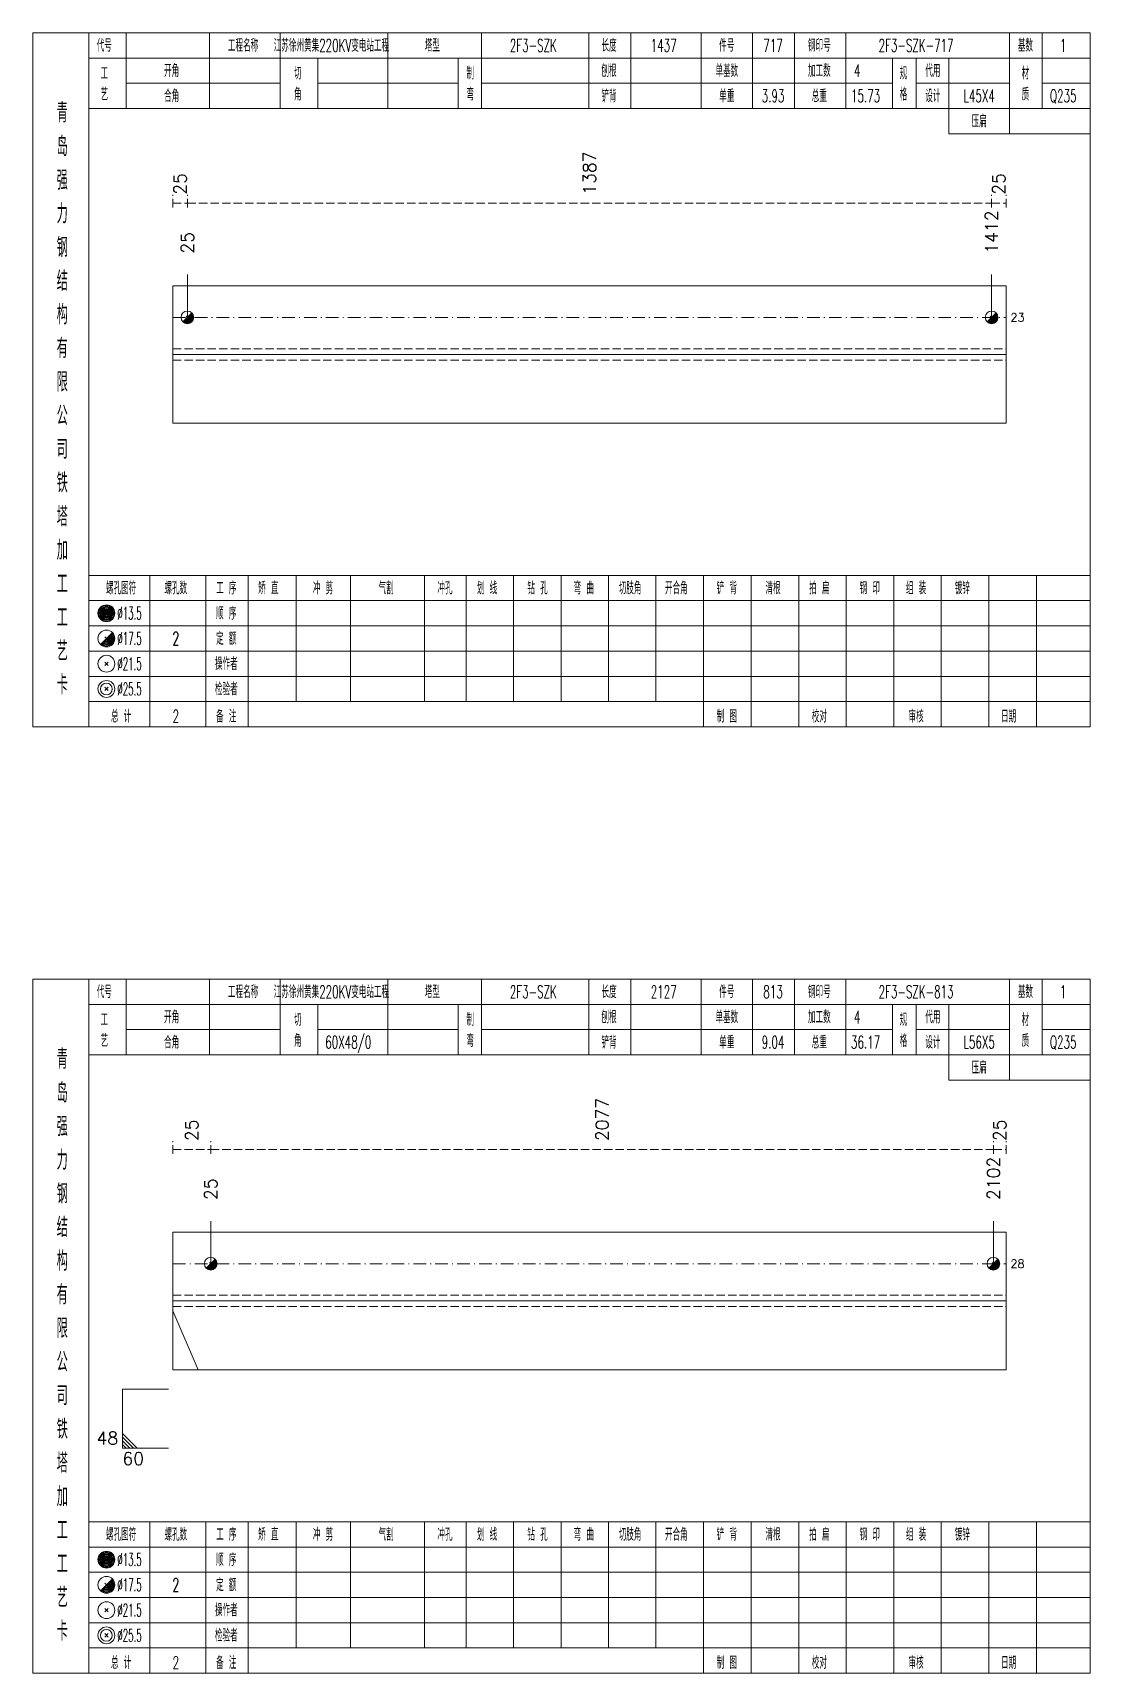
# Model space of a CAD drawing. Extents: x 0 to 4623, y -1159 to 4890.
# Drawn here: x 1557 to 1808.4, y 1350 to 1740 of the extents above; entities that cross this region are included whole.
import ezdxf
from ezdxf.enums import TextEntityAlignment as Align

# ---------------------------------------------------------------- set-up
doc = ezdxf.new("R2010")
doc.units = 0
doc.header["$MEASUREMENT"] = 0
doc.linetypes.add('一点画线', pattern=[5.2, 3, -1, 0.2, -1])
doc.linetypes.add('虚线', pattern=[2.75, 2, -0.75])
doc.layers.get('0').update_dxf_attribs({"linetype": 'CONTINUOUS', "lineweight": 25})
for name, color, linetype, lineweight in [('1', 7, 'CONTINUOUS', 25), ('4', 7, 'CONTINUOUS', 25), ('5', 7, 'CONTINUOUS', 25)]:
    doc.layers.add(name, color=color, linetype=linetype, lineweight=lineweight)
doc.styles.get("Standard").update_dxf_attribs({"font": 'simplex.shx', "width": 0.7, "height": 3, "bigfont": 'gbhzfs.shx'})

# ---------------------------------------------------------------- blocks, each defined once
blk = doc.blocks.new('孔17.5')
at = {"layer": '5', "color": 7, "linetype": 'Continuous', "lineweight": 13}
for p, q in [((-0.707, -0.707), (0.707, 0.707)), ((-0.2, 0.2), (0.2, -0.2))]:
    blk.add_line(p, q, dxfattribs=at)
blk.add_circle((0, 0), 1, dxfattribs=at)
for radius in [0.9, 0.8, 0.7, 0.6, 0.5, 0.4, 0.3, 0.2, 0.1]:
    blk.add_arc((0, 0), radius, 225, 45, dxfattribs=at)

msp = doc.modelspace()

# ---------------------------------------------------------------- linework, layer by layer
at = {"color": 8, "linetype": '虚线', "lineweight": 9}
for p, q in [((1590.3, 1698.5), (1590.3, 1701.5)), ((1593.746, 1698.5), (1593.746, 1701.5)), ((1593.746, 1698.5), (1593.746, 1701.5)), ((1784.954, 1698.5), (1784.954, 1701.5)), ((1784.954, 1698.5), (1784.954, 1701.5)), ((1788.4, 1698.5), (1788.4, 1701.5)), ((1590.3, 1699.5), (1593.746, 1699.5)), ((1593.746, 1699.5), (1784.954, 1699.5)), ((1784.954, 1699.5), (1788.4, 1699.5)), ((1590.3, 1473.5), (1590.3, 1476.5)), ((1590.3, 1474.5), (1599.3, 1474.5)), ((1599.3, 1473.5), (1599.3, 1476.5)), ((1599.3, 1473.5), (1599.3, 1476.5)), ((1599.3, 1474.5), (1785.4, 1474.5)), ((1785.4, 1473.5), (1785.4, 1476.5)), ((1785.4, 1473.5), (1785.4, 1476.5)), ((1785.4, 1474.5), (1788.4, 1474.5)), ((1788.4, 1473.5), (1788.4, 1476.5))]:
    msp.add_line(p, q, dxfattribs=at)
at = {"color": 7, "linetype": 'Continuous', "lineweight": 13}
for p, q in [((1593.746, 1672.333), (1593.746, 1682.5)), ((1784.954, 1672.333), (1784.954, 1682.5)), ((1599.3, 1447.339), (1599.3, 1457.5)), ((1785.4, 1447.339), (1785.4, 1457.5)), ((1590.3, 1436.166), (1596.3, 1422.161)), ((1578.3, 1417.5), (1589.3, 1417.5)), ((1578.3, 1417.5), (1578.3, 1403.5)), ((1581.8, 1403.5), (1578.3, 1407)), ((1580.925, 1403.5), (1578.3, 1406.125)), ((1580.05, 1403.5), (1578.3, 1405.25)), ((1579.175, 1403.5), (1578.3, 1404.375)), ((1578.3, 1403.5), (1589.3, 1403.5))]:
    msp.add_line(p, q, dxfattribs=at)
at = {"color": 7, "linetype": 'Continuous', "lineweight": 18}
for p, q in [((1590.3, 1679.833), (1590.3, 1647.167)), ((1590.3, 1679.833), (1788.4, 1679.833)), ((1788.4, 1679.833), (1788.4, 1647.167)), ((1590.3, 1663.5), (1788.4, 1663.5)), ((1590.3, 1454.839), (1590.3, 1422.161)), ((1590.3, 1454.839), (1788.4, 1454.839)), ((1788.4, 1454.839), (1788.4, 1422.161)), ((1590.3, 1438.5), (1788.4, 1438.5))]:
    msp.add_line(p, q, dxfattribs=at)
at = {"color": 3, "linetype": '一点画线', "lineweight": 13}
for p, q in [((1590.3, 1672.333), (1788.4, 1672.333)), ((1590.3, 1447.339), (1788.4, 1447.339))]:
    msp.add_line(p, q, dxfattribs=at)
at = {"color": 1, "linetype": '虚线', "lineweight": 18}
for p, q in [((1590.3, 1664.833), (1788.4, 1664.833)), ((1590.3, 1662.167), (1788.4, 1662.167)), ((1590.3, 1439.839), (1788.4, 1439.839)), ((1590.3, 1437.161), (1788.4, 1437.161))]:
    msp.add_line(p, q, dxfattribs=at)
at = {"layer": '1', "color": 7, "linetype": 'Continuous', "lineweight": 18}
for p, q in [((1590.3, 1647.167), (1788.4, 1647.167)), ((1590.3, 1422.161), (1788.4, 1422.161))]:
    msp.add_line(p, q, dxfattribs=at)
at = {"layer": '4', "color": 1, "linetype": 'Continuous', "lineweight": 18}
for p, q in [((1570.3, 1575), (1570.3, 1740)), ((1579.2, 1722), (1579.2, 1740)), ((1599, 1722), (1599, 1740)), ((1615.8, 1722), (1615.8, 1740)), ((1641.4, 1722), (1641.4, 1740)), ((1663.7, 1722), (1663.7, 1740)), ((1689.2, 1722), (1689.2, 1740)), ((1699.2, 1722), (1699.2, 1740)), ((1715.9, 1722), (1715.9, 1740)), ((1728.1, 1722), (1728.1, 1740)), ((1738.1, 1722), (1738.1, 1740)), ((1750.3, 1722), (1750.3, 1740)), ((1789.2, 1716), (1789.2, 1740)), ((1797, 1722), (1797, 1740)), ((1570.3, 1734), (1808.4, 1734)), ((1624.8, 1722), (1624.8, 1734)), ((1658.1, 1722), (1658.1, 1734)), ((1761.4, 1722), (1761.4, 1734)), ((1767, 1722), (1767, 1734)), ((1774.8, 1716), (1774.8, 1734)), ((1579.2, 1728), (1615.8, 1728)), ((1624.8, 1728), (1658.1, 1728)), ((1663.7, 1728), (1761.4, 1728)), ((1767, 1728), (1789.2, 1728)), ((1797, 1728), (1808.4, 1728)), ((1570.3, 1722), (1808.4, 1722)), ((1774.8, 1716), (1808.4, 1716)), ((1570.3, 1611), (1808.4, 1611)), ((1584.8, 1575), (1584.8, 1611)), ((1598.1, 1575), (1598.1, 1611)), ((1608.2, 1575), (1608.2, 1611)), ((1619.6, 1581), (1619.6, 1611)), ((1632.5, 1581), (1632.5, 1611)), ((1650.1, 1581), (1650.1, 1611)), ((1660, 1581), (1660, 1611)), ((1671.3, 1581), (1671.3, 1611)), ((1682.6, 1581), (1682.6, 1611)), ((1693.9, 1581), (1693.9, 1611)), ((1705.1, 1581), (1705.1, 1611)), ((1716.5, 1581), (1716.5, 1611)), ((1727.8, 1581), (1727.8, 1611)), ((1739.1, 1581), (1739.1, 1611)), ((1750.4, 1581), (1750.4, 1611)), ((1761.7, 1581), (1761.7, 1611)), ((1773, 1581), (1773, 1611)), ((1784.3, 1581), (1784.3, 1611)), ((1795.6, 1581), (1795.6, 1611)), ((1570.3, 1605), (1808.4, 1605)), ((1570.3, 1599), (1808.4, 1599)), ((1570.3, 1593), (1808.4, 1593)), ((1570.3, 1587), (1808.4, 1587)), ((1570.3, 1581), (1808.4, 1581)), ((1716.5, 1575), (1716.5, 1581)), ((1727.8, 1575), (1727.8, 1581)), ((1739.1, 1575), (1739.1, 1581)), ((1750.4, 1575), (1750.4, 1581)), ((1761.7, 1575), (1761.7, 1581)), ((1773, 1575), (1773, 1581)), ((1784.3, 1575), (1784.3, 1581)), ((1795.6, 1575), (1795.6, 1581)), ((1570.3, 1350), (1570.3, 1515)), ((1579.2, 1497), (1579.2, 1515)), ((1599, 1497), (1599, 1515)), ((1615.8, 1497), (1615.8, 1515)), ((1641.4, 1497), (1641.4, 1515)), ((1663.7, 1497), (1663.7, 1515)), ((1689.2, 1497), (1689.2, 1515)), ((1699.2, 1497), (1699.2, 1515)), ((1715.9, 1497), (1715.9, 1515)), ((1728.1, 1497), (1728.1, 1515)), ((1738.1, 1497), (1738.1, 1515)), ((1750.3, 1497), (1750.3, 1515)), ((1789.2, 1491), (1789.2, 1515)), ((1797, 1497), (1797, 1515)), ((1570.3, 1509), (1808.4, 1509)), ((1624.8, 1497), (1624.8, 1509)), ((1658.1, 1497), (1658.1, 1509)), ((1761.4, 1497), (1761.4, 1509)), ((1767, 1497), (1767, 1509)), ((1774.8, 1491), (1774.8, 1509)), ((1579.2, 1503), (1615.8, 1503)), ((1624.8, 1503), (1658.1, 1503)), ((1663.7, 1503), (1761.4, 1503)), ((1767, 1503), (1789.2, 1503)), ((1797, 1503), (1808.4, 1503)), ((1570.3, 1497), (1808.4, 1497)), ((1774.8, 1491), (1808.4, 1491)), ((1570.3, 1386), (1808.4, 1386)), ((1584.8, 1350), (1584.8, 1386)), ((1598.1, 1350), (1598.1, 1386)), ((1608.2, 1350), (1608.2, 1386)), ((1619.6, 1356), (1619.6, 1386)), ((1632.5, 1356), (1632.5, 1386)), ((1650.1, 1356), (1650.1, 1386)), ((1660, 1356), (1660, 1386)), ((1671.3, 1356), (1671.3, 1386)), ((1682.6, 1356), (1682.6, 1386)), ((1693.9, 1356), (1693.9, 1386)), ((1705.1, 1356), (1705.1, 1386)), ((1716.5, 1356), (1716.5, 1386)), ((1727.8, 1356), (1727.8, 1386)), ((1739.1, 1356), (1739.1, 1386)), ((1750.4, 1356), (1750.4, 1386)), ((1761.7, 1356), (1761.7, 1386)), ((1773, 1356), (1773, 1386)), ((1784.3, 1356), (1784.3, 1386)), ((1795.6, 1356), (1795.6, 1386)), ((1570.3, 1380), (1808.4, 1380)), ((1570.3, 1374), (1808.4, 1374)), ((1570.3, 1368), (1808.4, 1368)), ((1570.3, 1362), (1808.4, 1362)), ((1570.3, 1356), (1808.4, 1356)), ((1716.5, 1350), (1716.5, 1356)), ((1727.8, 1350), (1727.8, 1356)), ((1739.1, 1350), (1739.1, 1356)), ((1750.4, 1350), (1750.4, 1356)), ((1761.7, 1350), (1761.7, 1356)), ((1773, 1350), (1773, 1356)), ((1784.3, 1350), (1784.3, 1356)), ((1795.6, 1350), (1795.6, 1356))]:
    msp.add_line(p, q, dxfattribs=at)
at = {"layer": '4', "color": 7, "linetype": 'Continuous', "lineweight": 13}
for p, q in [((1574.3, 1601.8), (1574.7, 1602.2)), ((1574.7, 1601.8), (1574.3, 1602.2)), ((1573.086, 1594.586), (1575.914, 1597.414)), ((1574.1, 1596.4), (1574.9, 1595.6)), ((1574.1, 1589.6), (1574.9, 1590.4)), ((1574.1, 1590.4), (1574.9, 1589.6)), ((1574.1, 1583.6), (1574.9, 1584.4)), ((1574.1, 1584.4), (1574.9, 1583.6)), ((1574.3, 1376.8), (1574.7, 1377.2)), ((1574.7, 1376.8), (1574.3, 1377.2)), ((1573.086, 1369.586), (1575.914, 1372.414)), ((1574.1, 1371.4), (1574.9, 1370.6)), ((1574.1, 1364.6), (1574.9, 1365.4)), ((1574.1, 1365.4), (1574.9, 1364.6)), ((1574.1, 1358.6), (1574.9, 1359.4)), ((1574.1, 1359.4), (1574.9, 1358.6))]:
    msp.add_line(p, q, dxfattribs=at)
at = {"layer": '4', "color": 1, "linetype": 'Continuous', "lineweight": 18}
for points in [[(1557, 1740), (1557, 1575), (1808.4, 1575), (1808.4, 1740)], [(1557, 1515), (1557, 1350), (1808.4, 1350), (1808.4, 1515)]]:
    msp.add_lwpolyline(points, close=True, dxfattribs=at)
at = {"layer": '4', "color": 7, "linetype": 'Continuous', "lineweight": 13}
for centre, radius in [((1574.5, 1602), 2), ((1574.5, 1602), 1.8), ((1574.5, 1602), 1.6), ((1574.5, 1602), 1.4), ((1574.5, 1602), 1.2), ((1574.5, 1602), 1), ((1574.5, 1602), 0.8), ((1574.5, 1602), 0.6), ((1574.5, 1602), 0.4), ((1574.5, 1602), 0.2), ((1574.5, 1596), 2), ((1574.5, 1590), 2), ((1574.5, 1584), 2), ((1574.5, 1584), 1.4), ((1574.5, 1377), 2), ((1574.5, 1377), 1.8), ((1574.5, 1377), 1.6), ((1574.5, 1377), 1.4), ((1574.5, 1377), 1.2), ((1574.5, 1377), 1), ((1574.5, 1377), 0.8), ((1574.5, 1377), 0.6), ((1574.5, 1377), 0.4), ((1574.5, 1377), 0.2), ((1574.5, 1371), 2), ((1574.5, 1365), 2), ((1574.5, 1359), 2), ((1574.5, 1359), 1.4)]:
    msp.add_circle(centre, radius, dxfattribs=at)
for centre, radius in [((1574.5, 1596), 1.8), ((1574.5, 1596), 1.6), ((1574.5, 1596), 1.4), ((1574.5, 1596), 1.2), ((1574.5, 1596), 1), ((1574.5, 1596), 0.8), ((1574.5, 1596), 0.6), ((1574.5, 1596), 0.4), ((1574.5, 1596), 0.2), ((1574.5, 1371), 1.8), ((1574.5, 1371), 1.6), ((1574.5, 1371), 1.4), ((1574.5, 1371), 1.2), ((1574.5, 1371), 1), ((1574.5, 1371), 0.8), ((1574.5, 1371), 0.6), ((1574.5, 1371), 0.4), ((1574.5, 1371), 0.2)]:
    msp.add_arc(centre, radius, 225, 45, dxfattribs=at)

# ---------------------------------------------------------------- block references
at = {"color": 7, "linetype": 'Continuous', "lineweight": 13, "xscale": 1.5, "yscale": 1.5, "zscale": 1.5}
for p in [(1593.746, 1672.333), (1784.954, 1672.333), (1599.3, 1447.339), (1785.4, 1447.339)]:
    msp.add_blockref('孔17.5', p, dxfattribs=at)

# ---------------------------------------------------------------- texts
at = {"color": 8, "linetype": 'Continuous', "lineweight": 9}
for s, p in [('1387', (1689.35, 1701.5)), ('25', (1592.023, 1701.5)), ('25', (1786.677, 1701.5)), ('2077', (1692.35, 1476.5)), ('25', (1594.8, 1476.5)), ('25', (1786.9, 1476.5))]:
    msp.add_text(s, height=3, rotation=90, dxfattribs=at).set_placement(p, align=Align.MIDDLE_LEFT)
at = {"color": 7, "linetype": 'Continuous', "lineweight": 13}
for s, p in [('1412', (1784.954, 1687.5)), ('25', (1593.746, 1687.5)), ('2102', (1785.4, 1462.5)), ('25', (1599.3, 1462.5))]:
    msp.add_text(s, height=3, rotation=90, dxfattribs=at).set_placement(p, align=Align.MIDDLE_LEFT)
for s, p in [('23', (1789.4, 1672.333)), ('28', (1789.4, 1447.339))]:
    msp.add_text(s, height=2, dxfattribs=at).set_placement(p, align=Align.MIDDLE_LEFT)
msp.add_text('48', height=3, dxfattribs=at).set_placement((1577.3, 1403.5), align=Align.BOTTOM_RIGHT)
msp.add_text('60', height=3, dxfattribs=at).set_placement((1578.3, 1402.5), align=Align.TOP_LEFT)
at = {"layer": '4', "color": 1, "linetype": 'Continuous', "lineweight": 13}
for s, height, width, p in [('代号', 3, 0.6, (1574, 1737)), ('工程名称', 3, 0.6, (1607, 1737)), ('江苏徐州黄集220KV变电站工程', 3, 0.6, (1628, 1737)), ('塔型', 3, 0.6, (1652, 1737)), ('2F3-SZK', 3, 0.6, (1676, 1737)), ('长度', 3, 0.6, (1694, 1737)), ('1437', 3, 0.6, (1707, 1737)), ('件号', 3, 0.6, (1722, 1737)), ('717', 3, 0.6, (1733, 1737)), ('钢印号', 3, 0.6, (1744, 1737)), ('2F3-SZK-717', 3, 0.6, (1767, 1737)), ('基数', 3, 0.6, (1793, 1737)), ('1', 3, 0.6, (1802, 1737)), ('工', 3, 0.6, (1574, 1730.4)), ('开角', 3, 0.6, (1590, 1731)), ('切', 3, 0.6, (1620, 1730.4)), ('制', 3, 0.6, (1661, 1730.4)), ('刨根', 3, 0.6, (1694, 1731)), ('单基数', 3, 0.6, (1722, 1731)), ('加工数', 3, 0.6, (1744, 1731)), ('4', 3, 0.6, (1753, 1731)), ('规', 3, 0.6, (1764, 1730.4)), ('代用', 3, 0.6, (1771, 1731)), ('材', 3, 0.6, (1793, 1730.4)), ('艺', 3, 0.6, (1574, 1725.4)), ('合角', 3, 0.6, (1590, 1725)), ('角', 3, 0.6, (1620, 1725.4)), ('弯', 3, 0.6, (1661, 1725.4)), ('铲背', 3, 0.6, (1694, 1725)), ('单重', 3, 0.6, (1722, 1725)), ('3.93', 3, 0.6, (1733, 1725)), ('总重', 3, 0.6, (1744, 1725)), ('15.73', 3, 0.6, (1755, 1725)), ('格', 3, 0.6, (1764, 1725.4)), ('设计', 3, 0.6, (1771, 1725)), ('L45X4', 3, 0.6, (1782, 1725)), ('质', 3, 0.6, (1793, 1725.4)), ('Q235', 3, 0.6, (1802, 1725)), ('青', 4.6, 0.8, (1564, 1721)), ('压扁', 3, 0.6, (1782, 1719)), ('岛', 4.6, 0.8, (1564, 1713)), ('强', 4.6, 0.8, (1564, 1705)), ('力', 4.6, 0.8, (1564, 1697)), ('钢', 4.6, 0.8, (1564, 1689)), ('结', 4.6, 0.8, (1564, 1681)), ('构', 4.6, 0.8, (1564, 1673)), ('有', 4.6, 0.8, (1564, 1665)), ('限', 4.6, 0.8, (1564, 1657)), ('公', 4.6, 0.8, (1564, 1649)), ('司', 4.6, 0.8, (1564, 1641)), ('铁', 4.6, 0.8, (1564, 1633)), ('塔', 4.6, 0.8, (1564, 1625)), ('加', 4.6, 0.8, (1564, 1617)), ('工', 4.6, 0.8, (1564, 1609)), ('螺孔图符', 3, 0.6, (1578, 1608)), ('螺孔数', 3, 0.6, (1591, 1608)), ('工 序', 3, 0.6, (1603, 1608)), ('矫 直', 3, 0.6, (1613, 1608)), ('冲 剪', 3, 0.6, (1626, 1608)), ('气割', 3, 0.6, (1641, 1608)), ('冲孔', 3, 0.6, (1655, 1608)), ('划 线', 3, 0.6, (1665, 1608)), ('钻 孔', 3, 0.6, (1677, 1608)), ('弯 曲', 3, 0.6, (1688, 1608)), ('切肢角', 3, 0.6, (1699, 1608)), ('开合角', 3, 0.6, (1710, 1608)), ('铲 背', 3, 0.6, (1722, 1608)), ('清根', 3, 0.6, (1733, 1608)), ('拍 扁', 3, 0.6, (1744, 1608)), ('钢 印', 3, 0.6, (1756, 1608)), ('组 装', 3, 0.6, (1767, 1608)), ('镀锌', 3, 0.6, (1778, 1608)), ('工', 4.6, 0.8, (1564, 1601)), ('%%C13.5', 3, 0.5, (1580, 1602)), ('顺 序', 3, 0.6, (1603, 1602)), ('艺', 4.6, 0.8, (1564, 1593)), ('%%C17.5', 3, 0.5, (1580, 1596)), ('2', 3.2, 0.6, (1591, 1596)), ('定 额', 3, 0.6, (1603, 1596)), ('%%C21.5', 3, 0.5, (1580, 1590)), ('操作者', 3, 0.6, (1603, 1590)), ('卡', 4.6, 0.8, (1564, 1585)), ('%%C25.5', 3, 0.5, (1580, 1584)), ('检验者', 3, 0.6, (1603, 1584)), ('总 计', 3, 0.6, (1578, 1577.5)), ('2', 3, 0.6, (1591, 1577.5)), ('备 注', 3, 0.6, (1603, 1577.5)), ('制 图', 3, 0.6, (1722, 1577.5)), ('校对', 3, 0.6, (1744, 1577.5)), ('审核', 3, 0.6, (1767, 1577.5)), ('日期', 3, 0.6, (1789, 1577.5)), ('代号', 3, 0.6, (1574, 1512)), ('工程名称', 3, 0.6, (1607, 1512)), ('江苏徐州黄集220KV变电站工程', 3, 0.6, (1628, 1512)), ('塔型', 3, 0.6, (1652, 1512)), ('2F3-SZK', 3, 0.6, (1676, 1512)), ('长度', 3, 0.6, (1694, 1512)), ('2127', 3, 0.6, (1707, 1512)), ('件号', 3, 0.6, (1722, 1512)), ('813', 3, 0.6, (1733, 1512)), ('钢印号', 3, 0.6, (1744, 1512)), ('2F3-SZK-813', 3, 0.6, (1767, 1512)), ('基数', 3, 0.6, (1793, 1512)), ('1', 3, 0.6, (1802, 1512)), ('工', 3, 0.6, (1574, 1505.4)), ('开角', 3, 0.6, (1590, 1506)), ('切', 3, 0.6, (1620, 1505.4)), ('制', 3, 0.6, (1661, 1505.4)), ('刨根', 3, 0.6, (1694, 1506)), ('单基数', 3, 0.6, (1722, 1506)), ('加工数', 3, 0.6, (1744, 1506)), ('4', 3, 0.6, (1753, 1506)), ('规', 3, 0.6, (1764, 1505.4)), ('代用', 3, 0.6, (1771, 1506)), ('材', 3, 0.6, (1793, 1505.4)), ('艺', 3, 0.6, (1574, 1500.4)), ('合角', 3, 0.6, (1590, 1500)), ('角', 3, 0.6, (1620, 1500.4)), ('60X48/0', 3, 0.6, (1632, 1500)), ('弯', 3, 0.6, (1661, 1500.4)), ('铲背', 3, 0.6, (1694, 1500)), ('单重', 3, 0.6, (1722, 1500)), ('9.04', 3, 0.6, (1733, 1500)), ('总重', 3, 0.6, (1744, 1500)), ('36.17', 3, 0.6, (1755, 1500)), ('格', 3, 0.6, (1764, 1500.4)), ('设计', 3, 0.6, (1771, 1500)), ('L56X5', 3, 0.6, (1782, 1500)), ('质', 3, 0.6, (1793, 1500.4)), ('Q235', 3, 0.6, (1802, 1500)), ('青', 4.6, 0.8, (1564, 1496)), ('压扁', 3, 0.6, (1782, 1494)), ('岛', 4.6, 0.8, (1564, 1488)), ('强', 4.6, 0.8, (1564, 1480)), ('力', 4.6, 0.8, (1564, 1472)), ('钢', 4.6, 0.8, (1564, 1464)), ('结', 4.6, 0.8, (1564, 1456)), ('构', 4.6, 0.8, (1564, 1448)), ('有', 4.6, 0.8, (1564, 1440)), ('限', 4.6, 0.8, (1564, 1432)), ('公', 4.6, 0.8, (1564, 1424)), ('司', 4.6, 0.8, (1564, 1416)), ('铁', 4.6, 0.8, (1564, 1408)), ('塔', 4.6, 0.8, (1564, 1400)), ('加', 4.6, 0.8, (1564, 1392)), ('工', 4.6, 0.8, (1564, 1384)), ('螺孔图符', 3, 0.6, (1578, 1383)), ('螺孔数', 3, 0.6, (1591, 1383)), ('工 序', 3, 0.6, (1603, 1383)), ('矫 直', 3, 0.6, (1613, 1383)), ('冲 剪', 3, 0.6, (1626, 1383)), ('气割', 3, 0.6, (1641, 1383)), ('冲孔', 3, 0.6, (1655, 1383)), ('划 线', 3, 0.6, (1665, 1383)), ('钻 孔', 3, 0.6, (1677, 1383)), ('弯 曲', 3, 0.6, (1688, 1383)), ('切肢角', 3, 0.6, (1699, 1383)), ('开合角', 3, 0.6, (1710, 1383)), ('铲 背', 3, 0.6, (1722, 1383)), ('清根', 3, 0.6, (1733, 1383)), ('拍 扁', 3, 0.6, (1744, 1383)), ('钢 印', 3, 0.6, (1756, 1383)), ('组 装', 3, 0.6, (1767, 1383)), ('镀锌', 3, 0.6, (1778, 1383)), ('工', 4.6, 0.8, (1564, 1376)), ('%%C13.5', 3, 0.5, (1580, 1377)), ('顺 序', 3, 0.6, (1603, 1377)), ('定 额', 3, 0.6, (1603, 1371)), ('艺', 4.6, 0.8, (1564, 1368)), ('%%C17.5', 3, 0.5, (1580, 1371)), ('2', 3.2, 0.6, (1591, 1371)), ('%%C21.5', 3, 0.5, (1580, 1365)), ('操作者', 3, 0.6, (1603, 1365)), ('卡', 4.6, 0.8, (1564, 1360)), ('%%C25.5', 3, 0.5, (1580, 1359)), ('检验者', 3, 0.6, (1603, 1359)), ('总 计', 3, 0.6, (1578, 1352.5)), ('2', 3, 0.6, (1591, 1352.5)), ('备 注', 3, 0.6, (1603, 1352.5)), ('制 图', 3, 0.6, (1722, 1352.5)), ('校对', 3, 0.6, (1744, 1352.5)), ('审核', 3, 0.6, (1767, 1352.5)), ('日期', 3, 0.6, (1789, 1352.5))]:
    msp.add_text(s, height=height, dxfattribs=dict(at, width=width)).set_placement(p, align=Align.MIDDLE_CENTER)

doc.saveas('drawing.dxf')
